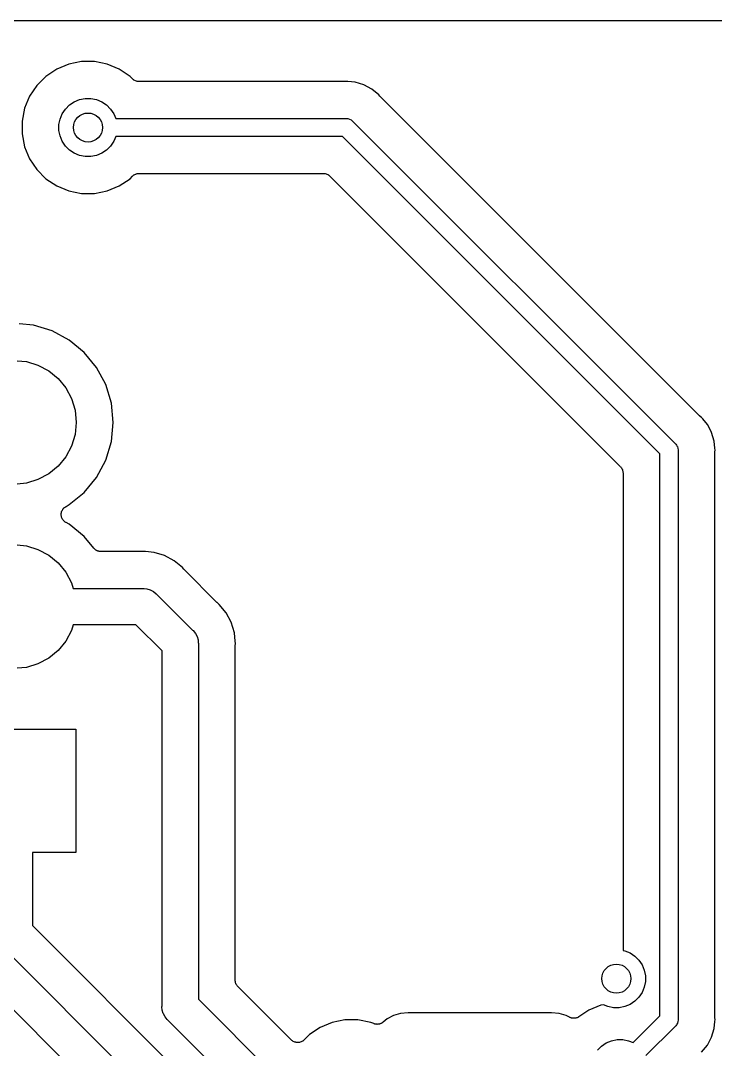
# Model space of a CAD drawing. Extents: x 3.65 to 7.93, y -5.83 to -2.58.
# Drawn here: x 6.673 to 7.05, y -3.14 to -2.582 of the extents above; entities that cross this region are included whole.
import ezdxf

# ---------------------------------------------------------------- set-up
doc = ezdxf.new("R2010")
doc.units = 0
doc.header["$MEASUREMENT"] = 0
doc.layers.add('BLACK', color=7, linetype='CONTINUOUS')

msp = doc.modelspace()

# ---------------------------------------------------------------- linework, layer by layer
at = {"layer": 'BLACK', "linetype": 'CONTINUOUS'}
for p, q in [((3.65697, -2.58197), (7.92303, -2.58197)), ((6.69957, -2.60563), (6.69307, -2.60832)), ((6.70648, -2.60425), (6.69957, -2.60563)), ((6.71352, -2.60425), (6.70648, -2.60425)), ((6.72043, -2.60563), (6.71352, -2.60425)), ((6.72693, -2.60832), (6.72043, -2.60563)), ((6.68721, -2.61223), (6.68223, -2.61721)), ((6.69307, -2.60832), (6.68721, -2.61223)), ((6.73279, -2.61223), (6.72693, -2.60832)), ((6.73417, -2.61361), (6.73279, -2.61223)), ((6.68223, -2.61721), (6.67832, -2.62307)), ((6.73453, -2.61391), (6.73417, -2.61361)), ((6.73488, -2.6142), (6.73453, -2.61391)), ((6.7349, -2.61422), (6.73488, -2.6142)), ((6.73492, -2.61423), (6.7349, -2.61422)), ((6.73533, -2.61445), (6.73492, -2.61423)), ((6.73574, -2.61467), (6.73533, -2.61445)), ((6.73576, -2.61468), (6.73574, -2.61467)), ((6.73578, -2.61469), (6.73576, -2.61468)), ((6.73622, -2.61483), (6.73578, -2.61469)), ((6.73667, -2.61497), (6.73622, -2.61483)), ((6.73669, -2.61497), (6.73667, -2.61497)), ((6.73672, -2.61498), (6.73669, -2.61497)), ((6.73717, -2.61503), (6.73672, -2.61498)), ((6.73764, -2.61508), (6.73717, -2.61503)), ((6.73769, -2.61508), (6.73764, -2.61508)), ((6.73771, -2.61508), (6.73769, -2.61508)), ((6.73769, -2.61508), (6.73769, -2.61508)), ((6.73769, -2.61508), (6.73769, -2.61508)), ((6.84853, -2.61508), (6.73771, -2.61508)), ((6.84874, -2.61506), (6.84853, -2.61508)), ((6.84895, -2.61506), (6.84874, -2.61506)), ((6.84902, -2.61505), (6.84895, -2.61506)), ((6.85, -2.61496), (6.84902, -2.61505)), ((6.85098, -2.61505), (6.85, -2.61496)), ((6.85489, -2.61544), (6.85098, -2.61505)), ((6.85098, -2.61505), (6.85098, -2.61505)), ((6.85958, -2.61686), (6.85489, -2.61544)), ((6.86391, -2.61918), (6.85958, -2.61686)), ((6.67832, -2.62307), (6.67563, -2.62957)), ((6.86771, -2.62229), (6.86391, -2.61918)), ((6.86833, -2.62305), (6.86771, -2.62229)), ((6.86848, -2.6232), (6.86833, -2.62305)), ((6.86861, -2.62337), (6.86848, -2.6232)), ((6.86866, -2.62342), (6.86861, -2.62337)), ((6.95263, -2.70739), (6.86866, -2.62342)), ((6.67563, -2.62957), (6.67425, -2.63648)), ((6.69777, -2.62996), (6.69996, -2.62777)), ((6.69996, -2.62777), (6.70254, -2.62604)), ((6.70254, -2.62604), (6.70541, -2.62486)), ((6.70541, -2.62486), (6.70845, -2.62425)), ((6.70845, -2.62425), (6.71155, -2.62425)), ((6.71155, -2.62425), (6.71459, -2.62486)), ((6.71459, -2.62486), (6.71746, -2.62604)), ((6.71746, -2.62604), (6.72004, -2.62777)), ((6.72004, -2.62777), (6.72223, -2.62996)), ((6.69486, -2.63541), (6.69604, -2.63254)), ((6.69604, -2.63254), (6.69777, -2.62996)), ((6.72223, -2.62996), (6.72396, -2.63254)), ((6.72396, -2.63254), (6.72501, -2.63508)), ((6.72501, -2.63508), (6.84976, -2.63508)), ((6.84976, -2.63508), (6.85, -2.63505)), ((6.85, -2.63505), (6.85024, -2.63508)), ((6.85024, -2.63508), (6.85024, -2.63508)), ((6.85024, -2.63508), (6.85096, -2.63515)), ((6.85096, -2.63515), (6.85189, -2.63543)), ((6.67425, -2.63648), (6.67425, -2.64352)), ((6.69425, -2.63845), (6.69486, -2.63541)), ((6.69425, -2.64155), (6.69425, -2.63845)), ((6.85189, -2.63543), (6.85275, -2.63589)), ((6.85275, -2.63589), (6.8535, -2.6365)), ((6.8535, -2.6365), (6.85365, -2.63669)), ((6.85365, -2.63669), (7.02839, -2.81143)), ((6.67425, -2.64352), (6.67563, -2.65043)), ((6.69486, -2.64459), (6.69425, -2.64155)), ((6.69604, -2.64746), (6.69486, -2.64459)), ((6.72501, -2.64492), (6.72396, -2.64746)), ((6.84796, -2.64492), (6.72501, -2.64492)), ((7.02016, -2.81712), (6.84796, -2.64492)), ((6.67563, -2.65043), (6.67832, -2.65693)), ((6.69777, -2.65004), (6.69604, -2.64746)), ((6.69996, -2.65223), (6.69777, -2.65004)), ((6.72223, -2.65004), (6.72004, -2.65223)), ((6.72396, -2.64746), (6.72223, -2.65004)), ((6.67832, -2.65693), (6.68223, -2.66279)), ((6.70254, -2.65396), (6.69996, -2.65223)), ((6.70541, -2.65514), (6.70254, -2.65396)), ((6.70845, -2.65575), (6.70541, -2.65514)), ((6.71155, -2.65575), (6.70845, -2.65575)), ((6.71459, -2.65514), (6.71155, -2.65575)), ((6.71746, -2.65396), (6.71459, -2.65514)), ((6.72004, -2.65223), (6.71746, -2.65396)), ((6.68223, -2.66279), (6.68721, -2.66777)), ((6.68721, -2.66777), (6.69307, -2.67168)), ((6.72693, -2.67168), (6.73279, -2.66777)), ((6.73279, -2.66777), (6.73417, -2.66639)), ((6.73417, -2.66639), (6.73418, -2.66637)), ((6.73418, -2.66637), (6.73422, -2.66634)), ((6.73418, -2.66637), (6.73418, -2.66637)), ((6.73418, -2.66637), (6.73418, -2.66637)), ((6.73422, -2.66634), (6.73458, -2.66605)), ((6.73458, -2.66605), (6.73494, -2.66576)), ((6.73494, -2.66576), (6.73496, -2.66574)), ((6.73496, -2.66574), (6.73498, -2.66573)), ((6.73498, -2.66573), (6.73539, -2.66552)), ((6.73539, -2.66552), (6.7358, -2.6653)), ((6.7358, -2.6653), (6.73582, -2.66529)), ((6.73582, -2.66529), (6.73585, -2.66528)), ((6.73585, -2.66528), (6.73629, -2.66515)), ((6.73629, -2.66515), (6.73673, -2.66502)), ((6.73673, -2.66502), (6.73676, -2.66501)), ((6.73676, -2.66501), (6.73679, -2.66501)), ((6.73679, -2.66501), (6.73724, -2.66497)), ((6.73724, -2.66497), (6.73771, -2.66492)), ((6.73771, -2.66492), (6.83761, -2.66492)), ((6.83761, -2.66492), (6.83762, -2.66492)), ((6.83762, -2.66492), (6.83762, -2.66492)), ((6.83762, -2.66492), (6.83762, -2.66492)), ((6.83762, -2.66492), (6.83768, -2.66492)), ((6.83768, -2.66492), (6.83814, -2.66497)), ((6.83814, -2.66497), (6.83859, -2.66502)), ((6.83859, -2.66502), (6.83862, -2.66503)), ((6.83862, -2.66503), (6.83865, -2.66503)), ((6.83865, -2.66503), (6.83909, -2.66517)), ((6.83909, -2.66517), (6.83953, -2.66531)), ((6.83953, -2.66531), (6.83955, -2.66532)), ((6.83955, -2.66532), (6.83958, -2.66533)), ((6.83958, -2.66533), (6.83998, -2.66555)), ((6.83998, -2.66555), (6.84039, -2.66577)), ((6.84039, -2.66577), (6.84041, -2.66578)), ((6.84041, -2.66578), (6.84043, -2.6658)), ((6.84043, -2.6658), (6.84078, -2.66609)), ((6.84078, -2.66609), (6.84114, -2.66639)), ((6.84114, -2.66639), (6.99869, -2.82394)), ((6.69307, -2.67168), (6.69957, -2.67437)), ((6.69957, -2.67437), (6.70648, -2.67575)), ((6.71352, -2.67575), (6.72043, -2.67437)), ((6.72043, -2.67437), (6.72693, -2.67168)), ((6.70648, -2.67575), (6.71352, -2.67575)), ((7.04166, -2.79642), (6.95263, -2.70739)), ((6.68048, -2.74731), (6.67263, -2.74654)), ((6.69056, -2.75037), (6.68048, -2.74731)), ((6.69985, -2.75533), (6.69056, -2.75037)), ((6.70799, -2.76201), (6.69985, -2.75533)), ((6.71467, -2.77015), (6.70799, -2.76201)), ((6.67164, -2.76654), (6.67656, -2.76702)), ((6.67656, -2.76702), (6.68287, -2.76893)), ((6.68287, -2.76893), (6.68868, -2.77204)), ((6.68868, -2.77204), (6.69378, -2.77622)), ((6.71963, -2.77944), (6.71467, -2.77015)), ((6.69378, -2.77622), (6.69796, -2.78132)), ((6.72269, -2.78952), (6.71963, -2.77944)), ((6.69796, -2.78132), (6.70107, -2.78713)), ((6.70107, -2.78713), (6.70298, -2.79344)), ((6.72372, -2.8), (6.72269, -2.78952)), ((6.70298, -2.79344), (6.70363, -2.8)), ((7.04182, -2.79655), (7.04166, -2.79642)), ((7.04197, -2.7967), (7.04182, -2.79655)), ((7.04203, -2.79675), (7.04197, -2.7967)), ((7.04279, -2.79737), (7.04203, -2.79675)), ((6.70363, -2.8), (6.70298, -2.80656)), ((6.72269, -2.81048), (6.72372, -2.8)), ((7.04341, -2.79813), (7.04279, -2.79737)), ((7.0459, -2.80117), (7.04341, -2.79813)), ((7.04341, -2.79813), (7.04341, -2.79813)), ((7.04681, -2.80287), (7.0459, -2.80117)), ((6.70298, -2.80656), (6.70107, -2.81287)), ((7.04821, -2.8055), (7.04681, -2.80287)), ((7.04681, -2.80287), (7.04681, -2.80287)), ((7.04964, -2.81019), (7.04821, -2.8055)), ((6.70107, -2.81287), (6.69796, -2.81868)), ((6.71963, -2.82056), (6.72269, -2.81048)), ((7.02839, -2.81143), (7.02858, -2.81158)), ((7.02858, -2.81158), (7.02873, -2.81177)), ((7.02873, -2.81177), (7.02873, -2.81177)), ((7.02873, -2.81177), (7.02919, -2.81233)), ((7.02919, -2.81233), (7.02957, -2.81303)), ((7.02957, -2.81303), (7.02965, -2.81319)), ((7.02965, -2.81319), (7.02993, -2.81411)), ((7.05002, -2.81409), (7.04964, -2.81019)), ((6.69796, -2.81868), (6.69378, -2.82378)), ((7.02016, -3.1221), (7.02016, -2.81712)), ((7.02993, -2.81411), (7.03, -2.81484)), ((7.03, -2.81484), (7.03, -2.81484)), ((7.03, -2.81484), (7.03002, -2.81508)), ((7.03002, -2.81508), (7.03, -2.81532)), ((7.03, -2.81532), (7.03, -3.12389)), ((7.05, -2.81648), (7.05002, -2.81627)), ((7.05, -2.81655), (7.05, -2.81648)), ((7.05, -3.12266), (7.05, -2.81655)), ((7.05002, -2.8141), (7.05002, -2.81409)), ((7.05012, -2.81508), (7.05002, -2.8141)), ((7.05002, -2.81606), (7.05012, -2.81508)), ((7.05002, -2.81627), (7.05002, -2.81606)), ((6.69378, -2.82378), (6.68868, -2.82796)), ((6.71467, -2.82985), (6.71963, -2.82056)), ((6.99869, -2.82394), (6.9987, -2.82395)), ((6.9987, -2.82395), (6.99871, -2.82395)), ((6.99871, -2.82395), (6.99871, -2.82395)), ((6.99871, -2.82395), (6.99874, -2.82399)), ((6.99874, -2.82399), (6.99903, -2.82435)), ((6.99903, -2.82435), (6.99932, -2.82471)), ((6.99932, -2.82471), (6.99933, -2.82473)), ((6.99933, -2.82473), (6.99935, -2.82475)), ((6.99935, -2.82475), (6.99956, -2.82516)), ((6.68868, -2.82796), (6.68287, -2.83107)), ((6.70799, -2.83799), (6.71467, -2.82985)), ((6.99956, -2.82516), (6.99978, -2.82557)), ((6.99978, -2.82557), (6.99979, -2.82559)), ((6.99979, -2.82559), (6.9998, -2.82562)), ((6.9998, -2.82562), (6.99993, -2.82606)), ((6.99993, -2.82606), (7.00006, -2.8265)), ((7.00006, -2.8265), (7.00006, -2.82653)), ((7.00006, -2.82653), (7.00007, -2.82655)), ((7.00007, -2.82655), (7.00011, -2.82701)), ((7.00011, -2.82701), (7.00016, -2.82747)), ((7.00016, -2.82747), (7.00016, -3.08655)), ((6.67656, -2.83298), (6.67164, -2.83346)), ((6.68287, -2.83107), (6.67656, -2.83298)), ((6.69985, -2.84467), (6.70799, -2.83799)), ((6.69609, -2.84761), (6.69635, -2.84722)), ((6.69635, -2.84722), (6.69662, -2.84682)), ((6.69662, -2.84682), (6.69663, -2.84681)), ((6.69663, -2.84681), (6.69664, -2.8468)), ((6.69664, -2.8468), (6.69698, -2.84647)), ((6.69698, -2.84647), (6.69731, -2.84613)), ((6.69731, -2.84613), (6.69732, -2.84613)), ((6.69732, -2.84613), (6.69733, -2.84612)), ((6.69733, -2.84612), (6.69773, -2.84585)), ((6.69773, -2.84585), (6.69812, -2.84559)), ((6.69812, -2.84559), (6.69985, -2.84467)), ((6.6955, -2.84996), (6.69551, -2.84949)), ((6.6955, -2.85044), (6.6955, -2.84996)), ((6.6955, -2.85045), (6.6955, -2.85044)), ((6.6955, -2.85046), (6.6955, -2.85045)), ((6.69559, -2.85093), (6.6955, -2.85046)), ((6.69551, -2.84947), (6.69561, -2.849)), ((6.69551, -2.84948), (6.69551, -2.84947)), ((6.69551, -2.84949), (6.69551, -2.84948)), ((6.69568, -2.8514), (6.69559, -2.85093)), ((6.69561, -2.849), (6.6957, -2.84853)), ((6.69569, -2.85141), (6.69568, -2.8514)), ((6.69569, -2.85142), (6.69569, -2.85141)), ((6.69587, -2.85186), (6.69569, -2.85142)), ((6.6957, -2.84853), (6.69571, -2.84852)), ((6.69571, -2.84851), (6.69589, -2.84807)), ((6.69571, -2.84852), (6.69571, -2.84851)), ((6.69604, -2.85231), (6.69587, -2.85186)), ((6.69589, -2.84807), (6.69608, -2.84763)), ((6.69605, -2.85232), (6.69604, -2.85231)), ((6.69605, -2.85233), (6.69605, -2.85232)), ((6.69632, -2.85272), (6.69605, -2.85233)), ((6.69608, -2.84762), (6.69609, -2.84761)), ((6.69608, -2.84763), (6.69608, -2.84762)), ((6.69658, -2.85312), (6.69632, -2.85272)), ((6.69658, -2.85313), (6.69658, -2.85312)), ((6.69659, -2.85314), (6.69658, -2.85313)), ((6.69692, -2.85348), (6.69659, -2.85314)), ((6.69726, -2.85382), (6.69692, -2.85348)), ((6.69727, -2.85383), (6.69726, -2.85382)), ((6.69728, -2.85384), (6.69727, -2.85383)), ((6.69766, -2.8541), (6.69728, -2.85384)), ((6.69806, -2.85438), (6.69766, -2.8541)), ((6.69808, -2.85439), (6.69806, -2.85438)), ((6.69812, -2.85441), (6.69808, -2.85439)), ((6.69808, -2.85439), (6.69808, -2.85439)), ((6.69808, -2.85439), (6.69808, -2.85439)), ((6.69985, -2.85533), (6.69812, -2.85441)), ((6.70799, -2.86201), (6.69985, -2.85533)), ((6.71317, -2.86833), (6.70799, -2.86201)), ((6.67164, -2.86654), (6.67656, -2.86702)), ((6.67656, -2.86702), (6.68287, -2.86893)), ((6.68287, -2.86893), (6.68868, -2.87204)), ((6.71333, -2.86848), (6.71317, -2.86833)), ((6.71347, -2.86866), (6.71333, -2.86848)), ((6.71367, -2.86883), (6.71347, -2.86866)), ((6.71386, -2.86902), (6.71367, -2.86883)), ((6.71404, -2.86914), (6.71386, -2.86902)), ((6.71421, -2.86928), (6.71404, -2.86914)), ((6.71445, -2.86941), (6.71421, -2.86928)), ((6.71467, -2.86956), (6.71445, -2.86941)), ((6.71488, -2.86965), (6.71467, -2.86956)), ((6.71507, -2.86975), (6.71488, -2.86965)), ((6.71532, -2.86983), (6.71507, -2.86975)), ((6.68868, -2.87204), (6.69378, -2.87622)), ((6.71557, -2.86994), (6.71532, -2.86983)), ((6.71579, -2.86998), (6.71557, -2.86994)), ((6.716, -2.87005), (6.71579, -2.86998)), ((6.71627, -2.87008), (6.716, -2.87005)), ((6.71653, -2.87013), (6.71627, -2.87008)), ((6.71675, -2.87013), (6.71653, -2.87013)), ((6.71697, -2.87016), (6.71675, -2.87013)), ((6.71704, -2.87016), (6.71697, -2.87016)), ((6.73829, -2.87016), (6.71704, -2.87016)), ((6.7385, -2.87014), (6.73829, -2.87016)), ((6.73871, -2.87014), (6.7385, -2.87014)), ((6.73878, -2.87013), (6.73871, -2.87014)), ((6.74, -2.87001), (6.73878, -2.87013)), ((6.74122, -2.87013), (6.74, -2.87001)), ((6.74585, -2.87059), (6.74122, -2.87013)), ((6.74122, -2.87013), (6.74122, -2.87013)), ((6.75148, -2.8723), (6.74585, -2.87059)), ((6.75666, -2.87507), (6.75148, -2.8723)), ((6.7612, -2.8788), (6.75666, -2.87507)), ((6.69378, -2.87622), (6.69796, -2.88132)), ((6.76198, -2.87975), (6.7612, -2.8788)), ((6.76213, -2.87989), (6.76198, -2.87975)), ((6.76226, -2.88006), (6.76213, -2.87989)), ((6.76231, -2.88011), (6.76226, -2.88006)), ((6.77989, -2.89769), (6.76231, -2.88011)), ((6.69796, -2.88132), (6.70107, -2.88713)), ((6.70107, -2.88713), (6.70198, -2.89016)), ((6.70198, -2.89016), (6.73952, -2.89016)), ((6.73952, -2.89016), (6.74, -2.89011)), ((6.74, -2.89011), (6.74048, -2.89016)), ((6.74048, -2.89016), (6.74193, -2.8903)), ((6.74193, -2.8903), (6.74378, -2.89086)), ((6.74378, -2.89086), (6.74549, -2.89178)), ((6.74549, -2.89178), (6.74699, -2.89301)), ((6.74699, -2.89301), (6.7473, -2.89338)), ((6.7473, -2.89338), (6.76662, -2.9127)), ((6.78005, -2.89782), (6.77989, -2.89769)), ((6.7802, -2.89797), (6.78005, -2.89782)), ((6.78025, -2.89802), (6.7802, -2.89797)), ((6.7812, -2.8988), (6.78025, -2.89802)), ((6.78493, -2.90334), (6.7812, -2.8988)), ((6.7877, -2.90852), (6.78493, -2.90334)), ((6.78941, -2.91415), (6.7877, -2.90852)), ((6.70107, -2.91287), (6.69796, -2.91868)), ((6.70198, -2.90984), (6.70107, -2.91287)), ((6.73592, -2.90984), (6.70198, -2.90984)), ((6.75016, -2.92408), (6.73592, -2.90984)), ((6.76662, -2.9127), (6.76699, -2.91301)), ((6.76699, -2.91301), (6.76822, -2.91451)), ((6.78987, -2.91877), (6.78941, -2.91415)), ((6.69796, -2.91868), (6.69378, -2.92378)), ((6.76822, -2.91451), (6.76914, -2.91622)), ((6.76914, -2.91622), (6.7697, -2.91807)), ((6.7697, -2.91807), (6.76983, -2.91943)), ((6.76983, -2.91943), (6.76989, -2.92)), ((6.76989, -2.92), (6.76984, -2.92048)), ((6.78987, -2.91878), (6.78987, -2.91877)), ((6.78999, -2.92), (6.78987, -2.91878)), ((6.78987, -2.92122), (6.78999, -2.92)), ((6.69378, -2.92378), (6.68868, -2.92796)), ((6.75016, -3.11664), (6.75016, -2.92408)), ((6.76984, -2.92048), (6.76984, -3.11305)), ((6.78984, -2.92164), (6.78987, -2.92143)), ((6.78984, -2.92171), (6.78984, -2.92164)), ((6.78984, -3.10269), (6.78984, -2.92171)), ((6.78987, -2.92143), (6.78987, -2.92122)), ((6.68287, -2.93107), (6.67656, -2.93298)), ((6.68868, -2.92796), (6.68287, -2.93107)), ((6.67656, -2.93298), (6.67164, -2.93346)), ((6.63654, -2.96654), (6.70346, -2.96654)), ((6.70346, -2.96654), (6.70346, -3.03346)), ((6.70346, -3.03346), (6.67984, -3.03346)), ((6.67984, -3.03346), (6.67984, -3.07305)), ((6.67984, -3.07305), (6.89727, -3.29047)), ((6.88335, -3.30439), (6.66338, -3.08443)), ((7.00016, -3.08655), (7.00113, -3.08675)), ((7.00113, -3.08675), (7.00399, -3.08793)), ((7.00399, -3.08793), (7.00657, -3.08966)), ((7.00657, -3.08966), (7.00877, -3.09185)), ((7.00877, -3.09185), (7.01049, -3.09443)), ((7.01049, -3.09443), (7.01168, -3.0973)), ((7.01168, -3.0973), (7.01228, -3.10034)), ((6.65011, -3.09944), (6.86176, -3.31109)), ((6.78989, -3.10315), (6.78984, -3.10269)), ((6.78993, -3.10361), (6.78989, -3.10315)), ((6.78994, -3.10364), (6.78993, -3.10361)), ((6.78994, -3.10366), (6.78994, -3.10364)), ((6.79007, -3.10411), (6.78994, -3.10366)), ((6.7902, -3.10455), (6.79007, -3.10411)), ((7.01228, -3.10344), (7.01168, -3.10648)), ((7.01228, -3.10034), (7.01228, -3.10344)), ((6.79021, -3.10457), (6.7902, -3.10455)), ((6.79022, -3.1046), (6.79021, -3.10457)), ((6.79044, -3.10501), (6.79022, -3.1046)), ((6.79065, -3.10542), (6.79044, -3.10501)), ((6.79067, -3.10544), (6.79065, -3.10542)), ((6.79068, -3.10546), (6.79067, -3.10544)), ((6.79097, -3.10582), (6.79068, -3.10546)), ((6.79126, -3.10618), (6.79097, -3.10582)), ((6.79129, -3.10622), (6.79126, -3.10618)), ((6.7913, -3.10622), (6.79129, -3.10622)), ((6.79129, -3.10622), (6.79129, -3.10622)), ((6.79131, -3.10623), (6.7913, -3.10622)), ((6.82016, -3.13508), (6.79131, -3.10623)), ((7.01049, -3.10935), (7.00877, -3.11193)), ((7.01168, -3.10648), (7.01049, -3.10935)), ((6.76984, -3.11305), (6.89727, -3.24047)), ((7.00657, -3.11412), (7.00399, -3.11585)), ((7.00877, -3.11193), (7.00657, -3.11412)), ((6.75011, -3.11713), (6.75016, -3.11664)), ((6.7503, -3.11906), (6.75011, -3.11713)), ((6.75083, -3.12082), (6.7503, -3.11906)), ((6.75086, -3.12091), (6.75083, -3.12082)), ((6.75178, -3.12262), (6.75086, -3.12091)), ((6.87943, -3.12076), (6.87566, -3.12191)), ((6.88359, -3.12035), (6.87943, -3.12076)), ((6.96145, -3.12035), (6.88359, -3.12035)), ((6.96561, -3.12076), (6.96145, -3.12035)), ((6.96938, -3.12191), (6.96561, -3.12076)), ((6.98157, -3.11903), (6.97625, -3.12258)), ((6.98808, -3.11633), (6.98157, -3.11903)), ((6.98955, -3.11604), (6.98808, -3.11633)), ((6.99194, -3.11703), (6.98955, -3.11604)), ((6.99498, -3.11764), (6.99194, -3.11703)), ((6.99809, -3.11764), (6.99498, -3.11764)), ((7.00113, -3.11703), (6.99809, -3.11764)), ((7.00399, -3.11585), (7.00113, -3.11703)), ((6.75301, -3.12412), (6.75178, -3.12262)), ((6.75338, -3.12443), (6.75301, -3.12412)), ((6.88335, -3.25439), (6.75338, -3.12443)), ((6.84245, -3.12563), (6.83594, -3.12832)), ((6.84935, -3.12425), (6.84245, -3.12563)), ((6.85639, -3.12425), (6.84935, -3.12425)), ((6.8633, -3.12563), (6.85639, -3.12425)), ((6.86493, -3.1263), (6.8633, -3.12563)), ((6.86514, -3.12636), (6.86493, -3.1263)), ((6.86534, -3.12645), (6.86514, -3.12636)), ((6.8656, -3.1265), (6.86534, -3.12645)), ((6.86586, -3.12658), (6.8656, -3.1265)), ((6.86608, -3.1266), (6.86586, -3.12658)), ((6.8663, -3.12665), (6.86608, -3.1266)), ((6.86753, -3.12661), (6.86727, -3.12666)), ((6.8678, -3.12659), (6.86753, -3.12661)), ((6.86801, -3.12652), (6.8678, -3.12659)), ((6.86823, -3.12648), (6.86801, -3.12652)), ((6.86848, -3.12638), (6.86823, -3.12648)), ((6.86874, -3.1263), (6.86848, -3.12638)), ((6.86893, -3.1262), (6.86874, -3.1263)), ((6.86914, -3.12612), (6.86893, -3.1262)), ((6.86936, -3.12597), (6.86914, -3.12612)), ((6.8696, -3.12585), (6.86936, -3.12597)), ((6.86977, -3.12571), (6.8696, -3.12585)), ((6.86996, -3.12559), (6.86977, -3.12571)), ((6.87001, -3.12554), (6.86996, -3.12559)), ((6.87218, -3.12376), (6.87001, -3.12554)), ((6.87566, -3.12191), (6.87218, -3.12376)), ((6.97112, -3.12283), (6.96938, -3.12191)), ((6.97132, -3.12292), (6.97112, -3.12283)), ((6.97152, -3.12302), (6.97132, -3.12292)), ((6.97177, -3.1231), (6.97152, -3.12302)), ((6.97202, -3.12321), (6.97177, -3.1231)), ((6.97224, -3.12325), (6.97202, -3.12321)), ((6.97245, -3.12332), (6.97224, -3.12325)), ((6.97272, -3.12335), (6.97245, -3.12332)), ((6.97298, -3.1234), (6.97272, -3.12335)), ((6.9732, -3.1234), (6.97298, -3.1234)), ((6.97342, -3.12342), (6.9732, -3.1234)), ((6.97369, -3.1234), (6.97342, -3.12342)), ((6.97395, -3.1234), (6.97369, -3.1234)), ((6.97417, -3.12336), (6.97395, -3.1234)), ((6.97439, -3.12334), (6.97417, -3.12336)), ((6.97465, -3.12327), (6.97439, -3.12334)), ((6.97491, -3.12321), (6.97465, -3.12327)), ((6.97512, -3.12313), (6.97491, -3.12321)), ((6.97533, -3.12307), (6.97512, -3.12313)), ((6.97557, -3.12295), (6.97533, -3.12307)), ((6.97581, -3.12284), (6.97557, -3.12295)), ((6.976, -3.12272), (6.97581, -3.12284)), ((6.9762, -3.12262), (6.976, -3.12272)), ((6.97625, -3.12258), (6.9762, -3.12262)), ((7.00564, -3.13662), (7.02016, -3.1221)), ((7.02965, -3.12603), (7.02931, -3.12665)), ((7.02993, -3.1251), (7.02965, -3.12603)), ((7.03, -3.12438), (7.02993, -3.1251)), ((7.03, -3.12389), (7.03002, -3.12413)), ((7.03002, -3.12413), (7.03, -3.12438)), ((7.03, -3.12438), (7.03, -3.12438)), ((7.04964, -3.12902), (7.05002, -3.12511)), ((7.05002, -3.12287), (7.05, -3.12266)), ((7.05002, -3.12308), (7.05002, -3.12287)), ((7.05002, -3.12315), (7.05002, -3.12308)), ((7.05012, -3.12413), (7.05002, -3.12315)), ((7.05002, -3.12511), (7.05012, -3.12413)), ((7.05002, -3.12511), (7.05002, -3.12511)), ((6.83594, -3.12832), (6.83009, -3.13223)), ((6.86656, -3.12665), (6.8663, -3.12665)), ((6.86683, -3.12668), (6.86656, -3.12665)), ((6.86705, -3.12666), (6.86683, -3.12668)), ((6.86727, -3.12666), (6.86705, -3.12666)), ((7.02839, -3.12778), (7.0126, -3.14358)), ((7.02858, -3.12763), (7.02839, -3.12778)), ((7.02873, -3.12744), (7.02858, -3.12763)), ((7.02919, -3.12688), (7.02873, -3.12744)), ((7.02873, -3.12744), (7.02873, -3.12744)), ((7.02931, -3.12665), (7.02919, -3.12688)), ((7.04821, -3.13372), (7.04964, -3.12902)), ((6.82052, -3.13538), (6.82016, -3.13508)), ((6.82089, -3.13568), (6.82052, -3.13538)), ((6.8209, -3.13569), (6.82089, -3.13568)), ((6.82092, -3.1357), (6.8209, -3.13569)), ((6.82133, -3.13593), (6.82092, -3.1357)), ((6.82174, -3.13615), (6.82133, -3.13593)), ((6.82176, -3.13616), (6.82174, -3.13615)), ((6.82178, -3.13617), (6.82176, -3.13616)), ((6.82222, -3.1363), (6.82178, -3.13617)), ((6.82268, -3.13644), (6.82222, -3.1363)), ((6.82269, -3.13645), (6.82268, -3.13644)), ((6.82271, -3.13645), (6.82269, -3.13645)), ((6.82318, -3.1365), (6.82271, -3.13645)), ((6.82365, -3.13655), (6.82318, -3.1365)), ((6.82366, -3.13655), (6.82365, -3.13655)), ((6.82368, -3.13655), (6.82366, -3.13655)), ((6.82415, -3.13651), (6.82368, -3.13655)), ((6.82462, -3.13646), (6.82415, -3.13651)), ((6.82463, -3.13646), (6.82462, -3.13646)), ((6.82465, -3.13646), (6.82463, -3.13646)), ((6.8251, -3.13632), (6.82465, -3.13646)), ((6.82555, -3.13619), (6.8251, -3.13632)), ((6.82557, -3.13618), (6.82555, -3.13619)), ((6.82559, -3.13618), (6.82557, -3.13618)), ((6.826, -3.13596), (6.82559, -3.13618)), ((6.82642, -3.13574), (6.826, -3.13596)), ((6.82644, -3.13573), (6.82642, -3.13574)), ((6.82645, -3.13572), (6.82644, -3.13573)), ((6.82681, -3.13543), (6.82645, -3.13572)), ((6.82718, -3.13513), (6.82681, -3.13543)), ((6.82721, -3.13511), (6.82718, -3.13513)), ((6.82723, -3.13508), (6.82721, -3.13511)), ((6.82721, -3.13511), (6.82721, -3.13511)), ((6.82721, -3.13511), (6.82721, -3.13511)), ((6.83009, -3.13223), (6.82723, -3.13508)), ((6.98847, -3.13848), (6.99104, -3.13675)), ((6.99104, -3.13675), (6.99391, -3.13557)), ((6.99391, -3.13557), (6.99695, -3.13496)), ((6.99695, -3.13496), (7.00005, -3.13496)), ((7.00005, -3.13496), (7.0031, -3.13557)), ((7.0031, -3.13557), (7.00564, -3.13662)), ((7.0459, -3.13805), (7.04821, -3.13372)), ((6.98627, -3.14067), (6.98847, -3.13848)), ((7.04279, -3.14184), (7.0459, -3.13805))]:
    msp.add_line(p, q, dxfattribs=at)
at = {"layer": 'BLACK'}
for centre in [(6.71, -2.64), (6.99654, -3.10189)]:
    msp.add_circle(centre, 0.00787, dxfattribs=at)

doc.saveas('drawing.dxf')
